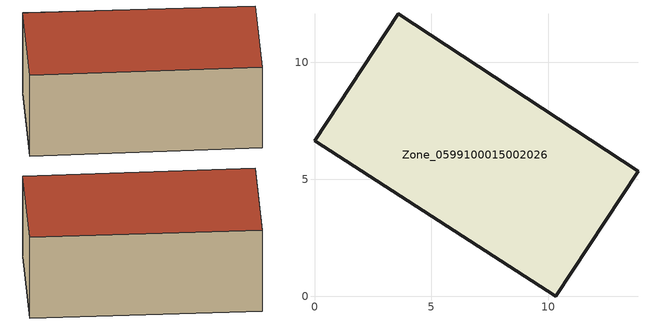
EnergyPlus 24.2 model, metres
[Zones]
Zone_0599100015002026
 floor ground (C_G): 13.83,5.33 10.31,0 0,6.64 3.58,12.07 z0.9
 wall outside (C_F): 10.31,0 13.83,5.33 3.58,12.07 0,6.64 10.31,0 z0.9:5.82
 roof outside (C_R): 3.58,12.07 0,6.64 10.31,0 13.83,5.33 z5.82
[BUILDING]
Pand.0599100015002026: North Axis=0; Terrain=City; Loads Convergence Tolerance Value=0.04; Temperature Convergence Tolerance Value=0.4; Solar Distribution=FullExterior; Maximum Number of Warmup Days=25; Minimum Number of Warmup Days=1
[Site:Location]
Rotterdam.The.Hague.AP_ZH_NLD Design_Conditions: Latitude=51.96; Longitude=4.45; Time Zone=1; Elevation=-4.5
[SITE:GROUNDTEMPERATURE:BUILDINGSURFACE]
18, 18, 18, 18, 18, 18, 18, 18, 18, 18, 18, 18
[MATERIAL] Thermal Absorptance=0.9; Solar Absorptance=0.7; Visible Absorptance=0.7
Name | Roughness | Thickness | Conductivity | Density | Specific Heat
G.TI.1975-1991 | MediumSmooth | 0.15 | 0.288461 | 540 | 1210
F.TI.1975-1991 | Rough | 0.3 | 0.230769 | 1920 | 840
R.TI.1975-1991 | MediumRough | 0.2 | 0.153846 | 1500 | 1000
[CONSTRUCTION]
C_G: G.TI.1975-1991
C_F: F.TI.1975-1991
C_R: R.TI.1975-1991
[ZONE]
Zone_0599100015002026: Type=1; Multiplier=1; Ceiling Height=Autocalculate; Volume=Autocalculate; Floor Area=autocalculate; Part of Total Floor Area=Yes
[ZONEINFILTRATION:DESIGNFLOWRATE]
Infil_Zone_0599100015002026: Zone or ZoneList or Space or SpaceList=Zone_0599100015002026; Schedule=AlwaysOn; Design Flow Rate Calculation Method=Flow/Area; Flow Rate per Floor Area=0.003; Constant Term Coefficient=1; Temperature Term Coefficient=0; Velocity Term Coefficient=0; Velocity Squared Term Coefficient=0
[HVACTEMPLATE:ZONE:IDEALLOADSAIRSYSTEM]
Zone_0599100015002026: Maximum Heating Supply Air Temperature=50; Minimum Cooling Supply Air Temperature=13; Maximum Heating Supply Air Humidity Ratio=0.0156; Minimum Cooling Supply Air Humidity Ratio=0.0077; Heating Limit=NoLimit; Cooling Limit=NoLimit; Dehumidification Control Type=ConstantSensibleHeatRatio; Cooling Sensible Heat Ratio=0.7; Dehumidification Setpoint=60; Humidification Control Type=None; Humidification Setpoint=30; Outdoor Air Method=None; Outdoor Air Flow Rate per Person=0.00944; Outdoor Air Flow Rate per Zone Floor Area=0; Outdoor Air Flow Rate per Zone=0; Demand Controlled Ventilation Type=None; Outdoor Air Economizer Type=NoEconomizer; Heat Recovery Type=None; Sensible Heat Recovery Effectiveness=0.7; Latent Heat Recovery Effectiveness=0.65
[ZONECONTROL:THERMOSTAT]
ThermostatControl_Zone_0599100015002026: Zone or ZoneList=Zone_0599100015002026; Control Type Schedule=DualSetpointControlType; Control 1=Thermostat_Zone_0599100015002026; Temperature Difference Between Cutout And Setpoint=0
[THERMOSTATSETPOINT:DUALSETPOINT]
Thermostat_Zone_0599100015002026: Heating Setpoint Temperature Schedule=HeatingSetpoint_Zone_0599100015002026; Cooling Setpoint Temperature Schedule=CoolingSetpoint_Zone_0599100015002026
[SCHEDULE:COMPACT]
HeatingSetpoint_Zone_0599100015002026: Through: 12/31, For: AllDays, Until: 24:00, 21
CoolingSetpoint_Zone_0599100015002026: Through: 12/31, For: AllDays, Until: 24:00, 24
DualSetpointControlType: Through: 12/31, For: AllDays, Until: 24:00, 4
AlwaysOn: Through: 12/31, For: AllDays, Until: 24:00, 1
